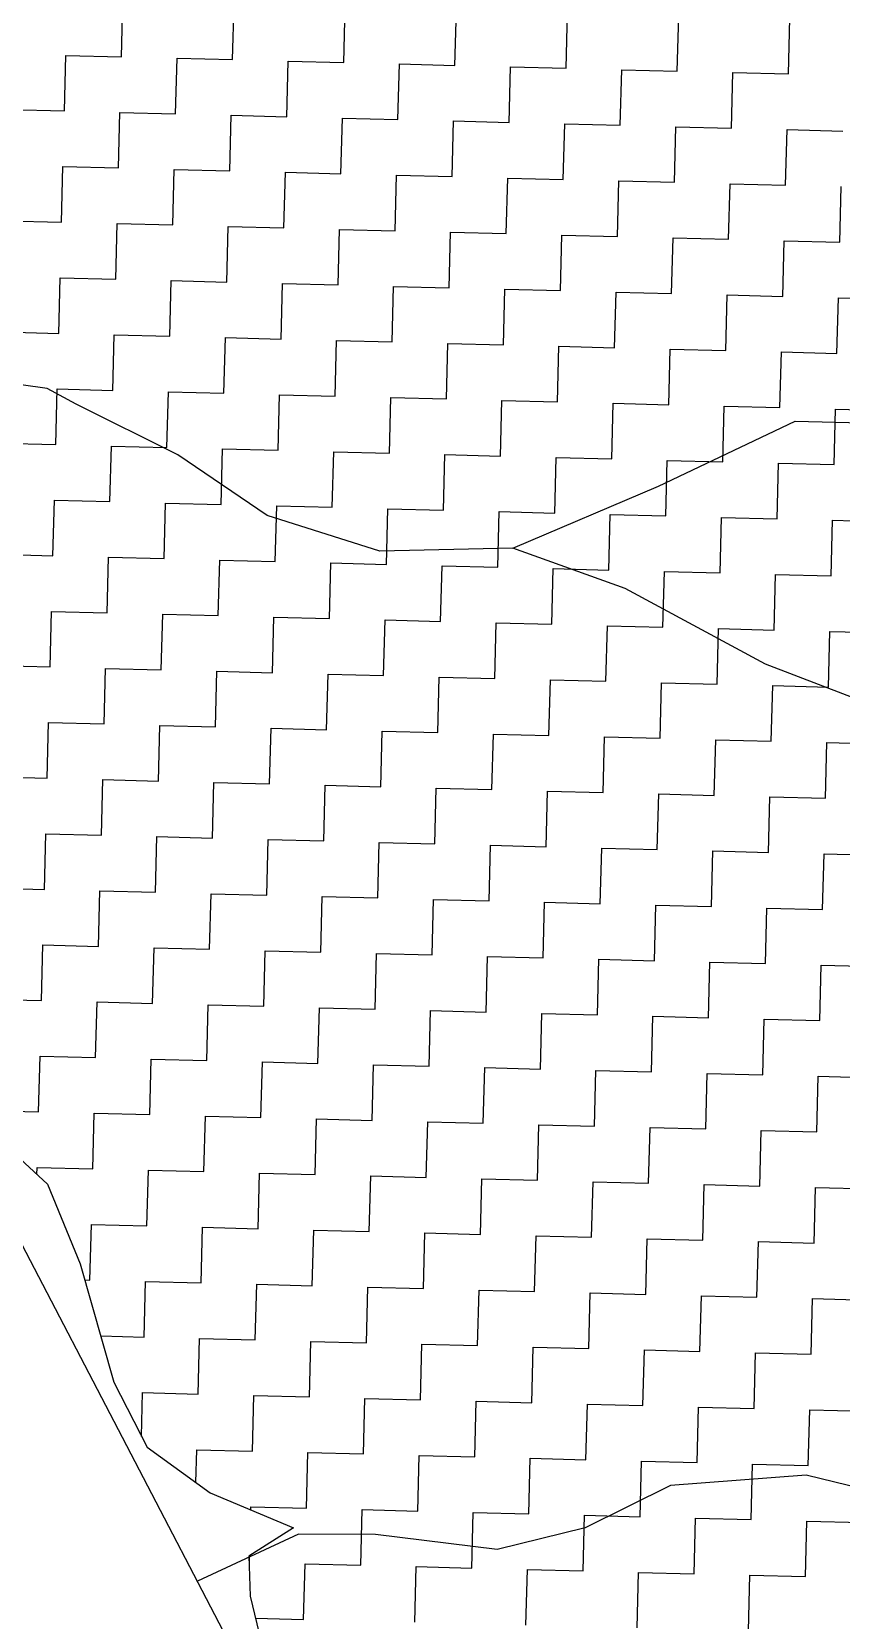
# Model space of a CAD drawing. Header units: metres. Extents: x 295068 to 298038, y 2018465 to 2021372.
# Drawn here: x 295410.6 to 295593.6, y 2018755 to 2019114 of the extents above; entities that cross this region are included whole.
import ezdxf

# ---------------------------------------------------------------- set-up
doc = ezdxf.new("R2010")
doc.units = ezdxf.units.M
doc.header["$MEASUREMENT"] = 0
for name, color, linetype in [('LINE_WATER', 4, 'Continuous'), ('POLY_HATCH', 12, 'Continuous'), ('V_BOUND_LINE', 7, 'Continuous')]:
    doc.layers.add(name, color=color, linetype=linetype)

msp = doc.modelspace()

# ---------------------------------------------------------------- linework, layer by layer
at = {"layer": 'LINE_WATER'}
for p, q in [((295414.07, 2019033.38), (295395.36, 2019036.09)), ((295420.64, 2019029.83), (295414.07, 2019033.38)), ((295443.62, 2019018.38), (295420.64, 2019029.83)), ((295552.25, 2019011.32), (295583.15, 2019026.06)), ((295583.15, 2019026.06), (295638.18, 2019024.64)), ((295463.83, 2019004.69), (295443.62, 2019018.38)), ((295519.35, 2018997.35), (295552.25, 2019011.32)), ((295489.24, 2018996.67), (295463.83, 2019004.69)), ((295519.35, 2018997.35), (295489.24, 2018996.67)), ((295544.72, 2018988.17), (295519.35, 2018997.35)), ((295576.49, 2018971.07), (295544.72, 2018988.17)), ((295608, 2018959.02), (295576.49, 2018971.07)), ((295554.96, 2018785.48), (295535.7, 2018775.9)), ((295585.67, 2018787.79), (295554.96, 2018785.48)), ((295608.81, 2018782.16), (295585.67, 2018787.79)), ((295470.86, 2018774.48), (295448.08, 2018763.82)), ((295488.32, 2018774.41), (295470.86, 2018774.48)), ((295515.78, 2018770.99), (295488.32, 2018774.41)), ((295535.7, 2018775.9), (295515.78, 2018770.99))]:
    msp.add_line(p, q, dxfattribs=at)
at = {"layer": 'POLY_HATCH', "linetype": 'Continuous'}
for p, q in [((295430.86, 2019108.38), (295431.18, 2019120.95)), ((295455.99, 2019107.73), (295456.31, 2019120.3)), ((295481.12, 2019107.08), (295481.45, 2019119.65)), ((295506.26, 2019106.44), (295506.58, 2019119)), ((295531.39, 2019105.79), (295531.71, 2019118.35)), ((295556.52, 2019105.14), (295556.85, 2019117.71)), ((295581.66, 2019104.49), (295581.98, 2019117.06)), ((295417.96, 2019096.14), (295418.29, 2019108.7)), ((295418.29, 2019108.7), (295430.86, 2019108.38)), ((295443.1, 2019095.49), (295443.42, 2019108.06)), ((295443.42, 2019108.06), (295455.99, 2019107.73)), ((295468.23, 2019094.84), (295468.56, 2019107.41)), ((295468.56, 2019107.41), (295481.12, 2019107.08)), ((295493.36, 2019094.19), (295493.69, 2019106.76)), ((295493.69, 2019106.76), (295506.26, 2019106.44)), ((295518.5, 2019093.55), (295518.82, 2019106.11)), ((295518.82, 2019106.11), (295531.39, 2019105.79)), ((295543.63, 2019092.9), (295543.96, 2019105.46)), ((295543.96, 2019105.46), (295556.52, 2019105.14)), ((295568.76, 2019092.25), (295569.09, 2019104.82)), ((295569.09, 2019104.82), (295581.66, 2019104.49)), ((295405.4, 2019096.46), (295417.96, 2019096.14)), ((295430.21, 2019083.25), (295430.53, 2019095.81)), ((295430.53, 2019095.81), (295443.1, 2019095.49)), ((295455.34, 2019082.6), (295455.66, 2019095.17)), ((295455.66, 2019095.17), (295468.23, 2019094.84)), ((295480.47, 2019081.95), (295480.8, 2019094.52)), ((295480.8, 2019094.52), (295493.36, 2019094.19)), ((295505.61, 2019081.3), (295505.93, 2019093.87)), ((295505.93, 2019093.87), (295518.5, 2019093.55)), ((295530.74, 2019080.65), (295531.06, 2019093.22)), ((295531.06, 2019093.22), (295543.63, 2019092.9)), ((295555.87, 2019080.01), (295556.2, 2019092.57)), ((295556.2, 2019092.57), (295568.76, 2019092.25)), ((295581.01, 2019079.36), (295581.33, 2019091.92)), ((295581.33, 2019091.92), (295593.9, 2019091.6)), ((295417.32, 2019071), (295417.64, 2019083.57)), ((295417.64, 2019083.57), (295430.21, 2019083.25)), ((295442.45, 2019070.36), (295442.77, 2019082.92)), ((295442.77, 2019082.92), (295455.34, 2019082.6)), ((295467.58, 2019069.71), (295467.91, 2019082.28)), ((295467.91, 2019082.28), (295480.47, 2019081.95)), ((295492.72, 2019069.06), (295493.04, 2019081.63)), ((295493.04, 2019081.63), (295505.61, 2019081.3)), ((295517.85, 2019068.41), (295518.17, 2019080.98)), ((295518.17, 2019080.98), (295530.74, 2019080.65)), ((295542.98, 2019067.76), (295543.31, 2019080.33)), ((295543.31, 2019080.33), (295555.87, 2019080.01)), ((295568.12, 2019067.12), (295568.44, 2019079.68)), ((295568.44, 2019079.68), (295581.01, 2019079.36)), ((295593.25, 2019066.47), (295593.57, 2019079.03)), ((295404.75, 2019071.33), (295417.32, 2019071)), ((295429.56, 2019058.11), (295429.88, 2019070.68)), ((295429.88, 2019070.68), (295442.45, 2019070.36)), ((295454.69, 2019057.47), (295455.02, 2019070.03)), ((295455.02, 2019070.03), (295467.58, 2019069.71)), ((295479.83, 2019056.82), (295480.15, 2019069.38)), ((295480.15, 2019069.38), (295492.72, 2019069.06)), ((295504.96, 2019056.17), (295505.28, 2019068.74)), ((295505.28, 2019068.74), (295517.85, 2019068.41)), ((295530.09, 2019055.52), (295530.42, 2019068.09)), ((295530.42, 2019068.09), (295542.98, 2019067.76)), ((295555.23, 2019054.87), (295555.55, 2019067.44)), ((295555.55, 2019067.44), (295568.12, 2019067.12)), ((295580.36, 2019054.22), (295580.68, 2019066.79)), ((295580.68, 2019066.79), (295593.25, 2019066.47)), ((295416.67, 2019045.87), (295416.99, 2019058.44)), ((295416.99, 2019058.44), (295429.56, 2019058.11)), ((295441.8, 2019045.22), (295442.13, 2019057.79)), ((295442.13, 2019057.79), (295454.69, 2019057.47)), ((295466.93, 2019044.58), (295467.26, 2019057.14)), ((295467.26, 2019057.14), (295479.83, 2019056.82)), ((295492.07, 2019043.93), (295492.39, 2019056.49)), ((295492.39, 2019056.49), (295504.96, 2019056.17)), ((295517.2, 2019043.28), (295517.53, 2019055.85)), ((295517.53, 2019055.85), (295530.09, 2019055.52)), ((295542.34, 2019042.63), (295542.66, 2019055.2)), ((295542.66, 2019055.2), (295555.23, 2019054.87)), ((295567.47, 2019041.98), (295567.79, 2019054.55)), ((295567.79, 2019054.55), (295580.36, 2019054.22)), ((295592.6, 2019041.33), (295592.93, 2019053.9)), ((295592.93, 2019053.9), (295605.49, 2019053.58)), ((295404.1, 2019046.2), (295416.67, 2019045.87)), ((295428.91, 2019032.98), (295429.23, 2019045.55)), ((295429.23, 2019045.55), (295441.8, 2019045.22)), ((295454.04, 2019032.33), (295454.37, 2019044.9)), ((295454.37, 2019044.9), (295466.93, 2019044.58)), ((295479.18, 2019031.68), (295479.5, 2019044.25)), ((295479.5, 2019044.25), (295492.07, 2019043.93)), ((295504.31, 2019031.04), (295504.64, 2019043.6)), ((295504.64, 2019043.6), (295517.2, 2019043.28)), ((295529.44, 2019030.39), (295529.77, 2019042.95)), ((295529.77, 2019042.95), (295542.34, 2019042.63)), ((295554.58, 2019029.74), (295554.9, 2019042.31)), ((295554.9, 2019042.31), (295567.47, 2019041.98)), ((295579.71, 2019029.09), (295580.04, 2019041.66)), ((295580.04, 2019041.66), (295592.6, 2019041.33)), ((295416.02, 2019020.74), (295416.34, 2019033.3)), ((295416.34, 2019033.3), (295428.91, 2019032.98)), ((295441.15, 2019020.09), (295441.48, 2019032.66)), ((295441.48, 2019032.66), (295454.04, 2019032.33)), ((295466.29, 2019019.44), (295466.61, 2019032.01)), ((295466.61, 2019032.01), (295479.18, 2019031.68)), ((295491.42, 2019018.79), (295491.74, 2019031.36)), ((295491.74, 2019031.36), (295504.31, 2019031.04)), ((295516.55, 2019018.15), (295516.88, 2019030.71)), ((295516.88, 2019030.71), (295529.44, 2019030.39)), ((295541.69, 2019017.5), (295542.01, 2019030.06)), ((295542.01, 2019030.06), (295554.58, 2019029.74)), ((295566.82, 2019016.85), (295567.14, 2019029.42)), ((295567.14, 2019029.42), (295579.71, 2019029.09)), ((295591.95, 2019016.2), (295592.28, 2019028.77)), ((295592.28, 2019028.77), (295604.84, 2019028.44)), ((295403.45, 2019021.06), (295416.02, 2019020.74)), ((295428.26, 2019007.85), (295428.59, 2019020.41)), ((295428.59, 2019020.41), (295441.15, 2019020.09)), ((295453.4, 2019007.2), (295453.72, 2019019.77)), ((295453.72, 2019019.77), (295466.29, 2019019.44)), ((295478.53, 2019006.55), (295478.85, 2019019.12)), ((295478.85, 2019019.12), (295491.42, 2019018.79)), ((295503.66, 2019005.9), (295503.99, 2019018.47)), ((295503.99, 2019018.47), (295516.55, 2019018.15)), ((295528.8, 2019005.25), (295529.12, 2019017.82)), ((295529.12, 2019017.82), (295541.69, 2019017.5)), ((295553.93, 2019004.61), (295554.25, 2019017.17)), ((295554.25, 2019017.17), (295566.82, 2019016.85)), ((295579.06, 2019003.96), (295579.39, 2019016.52)), ((295579.39, 2019016.52), (295591.95, 2019016.2)), ((295415.37, 2018995.6), (295415.7, 2019008.17)), ((295415.7, 2019008.17), (295428.26, 2019007.85)), ((295440.51, 2018994.96), (295440.83, 2019007.52)), ((295440.83, 2019007.52), (295453.4, 2019007.2)), ((295465.64, 2018994.31), (295465.96, 2019006.87)), ((295465.96, 2019006.87), (295478.53, 2019006.55)), ((295490.77, 2018993.66), (295491.1, 2019006.23)), ((295491.1, 2019006.23), (295503.66, 2019005.9)), ((295515.91, 2018993.01), (295516.23, 2019005.58)), ((295516.23, 2019005.58), (295528.8, 2019005.25)), ((295541.04, 2018992.36), (295541.36, 2019004.93)), ((295541.36, 2019004.93), (295553.93, 2019004.61)), ((295566.17, 2018991.72), (295566.5, 2019004.28)), ((295566.5, 2019004.28), (295579.06, 2019003.96)), ((295591.31, 2018991.07), (295591.63, 2019003.63)), ((295591.63, 2019003.63), (295604.2, 2019003.31)), ((295402.8, 2018995.93), (295415.37, 2018995.6)), ((295427.61, 2018982.71), (295427.94, 2018995.28)), ((295427.94, 2018995.28), (295440.51, 2018994.96)), ((295452.75, 2018982.07), (295453.07, 2018994.63)), ((295453.07, 2018994.63), (295465.64, 2018994.31)), ((295477.88, 2018981.42), (295478.21, 2018993.98)), ((295478.21, 2018993.98), (295490.77, 2018993.66)), ((295503.01, 2018980.77), (295503.34, 2018993.34)), ((295503.34, 2018993.34), (295515.91, 2018993.01)), ((295528.15, 2018980.12), (295528.47, 2018992.69)), ((295528.47, 2018992.69), (295541.04, 2018992.36)), ((295553.28, 2018979.47), (295553.61, 2018992.04)), ((295553.61, 2018992.04), (295566.17, 2018991.72)), ((295578.41, 2018978.82), (295578.74, 2018991.39)), ((295578.74, 2018991.39), (295591.31, 2018991.07)), ((295414.72, 2018970.47), (295415.05, 2018983.04)), ((295415.05, 2018983.04), (295427.61, 2018982.71)), ((295439.86, 2018969.82), (295440.18, 2018982.39)), ((295440.18, 2018982.39), (295452.75, 2018982.07)), ((295464.99, 2018969.17), (295465.31, 2018981.74)), ((295465.31, 2018981.74), (295477.88, 2018981.42)), ((295490.12, 2018968.53), (295490.45, 2018981.09)), ((295490.45, 2018981.09), (295503.01, 2018980.77)), ((295515.26, 2018967.88), (295515.58, 2018980.45)), ((295515.58, 2018980.45), (295528.15, 2018980.12)), ((295540.39, 2018967.23), (295540.71, 2018979.8)), ((295540.71, 2018979.8), (295553.28, 2018979.47)), ((295565.52, 2018966.58), (295565.85, 2018979.15)), ((295565.85, 2018979.15), (295578.41, 2018978.82)), ((295590.66, 2018965.93), (295590.98, 2018978.5)), ((295590.98, 2018978.5), (295603.55, 2018978.18)), ((295402.16, 2018970.8), (295414.72, 2018970.47)), ((295426.97, 2018957.58), (295427.29, 2018970.15)), ((295427.29, 2018970.15), (295439.86, 2018969.82)), ((295452.1, 2018956.93), (295452.42, 2018969.5)), ((295452.42, 2018969.5), (295464.99, 2018969.17)), ((295477.23, 2018956.28), (295477.56, 2018968.85)), ((295477.56, 2018968.85), (295490.12, 2018968.53)), ((295502.37, 2018955.64), (295502.69, 2018968.2)), ((295502.69, 2018968.2), (295515.26, 2018967.88)), ((295527.5, 2018954.99), (295527.82, 2018967.55)), ((295527.82, 2018967.55), (295540.39, 2018967.23)), ((295552.63, 2018954.34), (295552.96, 2018966.91)), ((295552.96, 2018966.91), (295565.52, 2018966.58)), ((295577.77, 2018953.69), (295578.09, 2018966.26)), ((295578.09, 2018966.26), (295590.66, 2018965.93)), ((295414.08, 2018945.34), (295414.4, 2018957.9)), ((295414.4, 2018957.9), (295426.97, 2018957.58)), ((295439.21, 2018944.69), (295439.53, 2018957.26)), ((295439.53, 2018957.26), (295452.1, 2018956.93)), ((295464.34, 2018944.04), (295464.67, 2018956.61)), ((295464.67, 2018956.61), (295477.23, 2018956.28)), ((295489.48, 2018943.39), (295489.8, 2018955.96)), ((295489.8, 2018955.96), (295502.37, 2018955.64)), ((295514.61, 2018942.74), (295514.93, 2018955.31)), ((295514.93, 2018955.31), (295527.5, 2018954.99)), ((295539.74, 2018942.1), (295540.07, 2018954.66)), ((295540.07, 2018954.66), (295552.63, 2018954.34)), ((295564.88, 2018941.45), (295565.2, 2018954.02)), ((295565.2, 2018954.02), (295577.77, 2018953.69)), ((295590.01, 2018940.8), (295590.33, 2018953.37)), ((295590.33, 2018953.37), (295602.9, 2018953.04)), ((295401.51, 2018945.66), (295414.08, 2018945.34)), ((295426.32, 2018932.45), (295426.64, 2018945.01)), ((295426.64, 2018945.01), (295439.21, 2018944.69)), ((295451.45, 2018931.8), (295451.78, 2018944.37)), ((295451.78, 2018944.37), (295464.34, 2018944.04)), ((295476.58, 2018931.15), (295476.91, 2018943.72)), ((295476.91, 2018943.72), (295489.48, 2018943.39)), ((295501.72, 2018930.5), (295502.04, 2018943.07)), ((295502.04, 2018943.07), (295514.61, 2018942.74)), ((295526.85, 2018929.85), (295527.18, 2018942.42)), ((295527.18, 2018942.42), (295539.74, 2018942.1)), ((295551.98, 2018929.21), (295552.31, 2018941.77)), ((295552.31, 2018941.77), (295564.88, 2018941.45)), ((295577.12, 2018928.56), (295577.44, 2018941.12)), ((295577.44, 2018941.12), (295590.01, 2018940.8)), ((295413.43, 2018920.2), (295413.75, 2018932.77)), ((295413.75, 2018932.77), (295426.32, 2018932.45)), ((295438.56, 2018919.56), (295438.88, 2018932.12)), ((295438.88, 2018932.12), (295451.45, 2018931.8)), ((295463.69, 2018918.91), (295464.02, 2018931.47)), ((295464.02, 2018931.47), (295476.58, 2018931.15)), ((295488.83, 2018918.26), (295489.15, 2018930.83)), ((295489.15, 2018930.83), (295501.72, 2018930.5)), ((295513.96, 2018917.61), (295514.28, 2018930.18)), ((295514.28, 2018930.18), (295526.85, 2018929.85)), ((295539.09, 2018916.96), (295539.42, 2018929.53)), ((295539.42, 2018929.53), (295551.98, 2018929.21)), ((295564.23, 2018916.32), (295564.55, 2018928.88)), ((295564.55, 2018928.88), (295577.12, 2018928.56)), ((295589.36, 2018915.67), (295589.69, 2018928.23)), ((295589.69, 2018928.23), (295602.25, 2018927.91)), ((295400.86, 2018920.53), (295413.43, 2018920.2)), ((295425.67, 2018907.31), (295425.99, 2018919.88)), ((295425.99, 2018919.88), (295438.56, 2018919.56)), ((295450.8, 2018906.67), (295451.13, 2018919.23)), ((295451.13, 2018919.23), (295463.69, 2018918.91)), ((295475.94, 2018906.02), (295476.26, 2018918.58)), ((295476.26, 2018918.58), (295488.83, 2018918.26)), ((295501.07, 2018905.37), (295501.39, 2018917.94)), ((295501.39, 2018917.94), (295513.96, 2018917.61)), ((295526.2, 2018904.72), (295526.53, 2018917.29)), ((295526.53, 2018917.29), (295539.09, 2018916.96)), ((295551.34, 2018904.07), (295551.66, 2018916.64)), ((295551.66, 2018916.64), (295564.23, 2018916.32)), ((295576.47, 2018903.42), (295576.79, 2018915.99)), ((295576.79, 2018915.99), (295589.36, 2018915.67)), ((295412.78, 2018895.07), (295413.1, 2018907.64)), ((295413.1, 2018907.64), (295425.67, 2018907.31)), ((295437.91, 2018894.42), (295438.24, 2018906.99)), ((295438.24, 2018906.99), (295450.8, 2018906.67)), ((295463.05, 2018893.77), (295463.37, 2018906.34)), ((295463.37, 2018906.34), (295475.94, 2018906.02)), ((295488.18, 2018893.13), (295488.5, 2018905.69)), ((295488.5, 2018905.69), (295501.07, 2018905.37)), ((295513.31, 2018892.48), (295513.64, 2018905.04)), ((295513.64, 2018905.04), (295526.2, 2018904.72)), ((295538.45, 2018891.83), (295538.77, 2018904.4)), ((295538.77, 2018904.4), (295551.34, 2018904.07)), ((295563.58, 2018891.18), (295563.9, 2018903.75)), ((295563.9, 2018903.75), (295576.47, 2018903.42)), ((295588.71, 2018890.53), (295589.04, 2018903.1)), ((295589.04, 2018903.1), (295601.6, 2018902.78)), ((295400.21, 2018895.39), (295412.78, 2018895.07)), ((295425.02, 2018882.18), (295425.35, 2018894.75)), ((295425.35, 2018894.75), (295437.91, 2018894.42)), ((295450.15, 2018881.53), (295450.48, 2018894.1)), ((295450.48, 2018894.1), (295463.05, 2018893.77)), ((295475.29, 2018880.88), (295475.61, 2018893.45)), ((295475.61, 2018893.45), (295488.18, 2018893.13)), ((295500.42, 2018880.24), (295500.75, 2018892.8)), ((295500.75, 2018892.8), (295513.31, 2018892.48)), ((295525.56, 2018879.59), (295525.88, 2018892.15)), ((295525.88, 2018892.15), (295538.45, 2018891.83)), ((295550.69, 2018878.94), (295551.01, 2018891.51)), ((295551.01, 2018891.51), (295563.58, 2018891.18)), ((295575.82, 2018878.29), (295576.15, 2018890.86)), ((295576.15, 2018890.86), (295588.71, 2018890.53)), ((295412.13, 2018869.94), (295412.45, 2018882.5)), ((295412.45, 2018882.5), (295425.02, 2018882.18)), ((295437.26, 2018869.29), (295437.59, 2018881.86)), ((295437.59, 2018881.86), (295450.15, 2018881.53)), ((295462.4, 2018868.64), (295462.72, 2018881.21)), ((295462.72, 2018881.21), (295475.29, 2018880.88)), ((295487.53, 2018867.99), (295487.86, 2018880.56)), ((295487.86, 2018880.56), (295500.42, 2018880.24)), ((295512.66, 2018867.34), (295512.99, 2018879.91)), ((295512.99, 2018879.91), (295525.56, 2018879.59)), ((295537.8, 2018866.7), (295538.12, 2018879.26)), ((295538.12, 2018879.26), (295550.69, 2018878.94)), ((295562.93, 2018866.05), (295563.26, 2018878.61)), ((295563.26, 2018878.61), (295575.82, 2018878.29)), ((295588.06, 2018865.4), (295588.39, 2018877.97)), ((295588.39, 2018877.97), (295600.96, 2018877.64)), ((295399.56, 2018870.26), (295412.13, 2018869.94)), ((295424.37, 2018857.05), (295424.7, 2018869.61)), ((295424.7, 2018869.61), (295437.26, 2018869.29)), ((295449.51, 2018856.4), (295449.83, 2018868.97)), ((295449.83, 2018868.97), (295462.4, 2018868.64)), ((295474.64, 2018855.75), (295474.96, 2018868.32)), ((295474.96, 2018868.32), (295487.53, 2018867.99)), ((295499.77, 2018855.1), (295500.1, 2018867.67)), ((295500.1, 2018867.67), (295512.66, 2018867.34)), ((295524.91, 2018854.45), (295525.23, 2018867.02)), ((295525.23, 2018867.02), (295537.8, 2018866.7)), ((295550.04, 2018853.81), (295550.36, 2018866.37)), ((295550.36, 2018866.37), (295562.93, 2018866.05)), ((295575.17, 2018853.16), (295575.5, 2018865.72)), ((295575.5, 2018865.72), (295588.06, 2018865.4)), ((295411.76, 2018855.75), (295411.81, 2018857.37)), ((295411.81, 2018857.37), (295424.37, 2018857.05)), ((295436.62, 2018844.16), (295436.94, 2018856.72)), ((295436.94, 2018856.72), (295449.51, 2018856.4)), ((295461.75, 2018843.51), (295462.07, 2018856.07)), ((295462.07, 2018856.07), (295474.64, 2018855.75)), ((295486.88, 2018842.86), (295487.21, 2018855.43)), ((295487.21, 2018855.43), (295499.77, 2018855.1)), ((295512.02, 2018842.21), (295512.34, 2018854.78)), ((295512.34, 2018854.78), (295524.91, 2018854.45)), ((295537.15, 2018841.56), (295537.47, 2018854.13)), ((295537.47, 2018854.13), (295550.04, 2018853.81)), ((295562.28, 2018840.91), (295562.61, 2018853.48)), ((295562.61, 2018853.48), (295575.17, 2018853.16)), ((295587.42, 2018840.27), (295587.74, 2018852.83)), ((295587.74, 2018852.83), (295600.31, 2018852.51)), ((295423.73, 2018831.91), (295424.05, 2018844.48)), ((295424.05, 2018844.48), (295436.62, 2018844.16)), ((295448.86, 2018831.27), (295449.18, 2018843.83)), ((295449.18, 2018843.83), (295461.75, 2018843.51)), ((295473.99, 2018830.62), (295474.32, 2018843.18)), ((295474.32, 2018843.18), (295486.88, 2018842.86)), ((295499.13, 2018829.97), (295499.45, 2018842.54)), ((295499.45, 2018842.54), (295512.02, 2018842.21)), ((295524.26, 2018829.32), (295524.58, 2018841.89)), ((295524.58, 2018841.89), (295537.15, 2018841.56)), ((295549.39, 2018828.67), (295549.72, 2018841.24)), ((295549.72, 2018841.24), (295562.28, 2018840.91)), ((295574.53, 2018828.02), (295574.85, 2018840.59)), ((295574.85, 2018840.59), (295587.42, 2018840.27)), ((295422.56, 2018831.94), (295423.73, 2018831.91)), ((295435.97, 2018819.02), (295436.29, 2018831.59)), ((295436.29, 2018831.59), (295448.86, 2018831.27)), ((295461.1, 2018818.37), (295461.43, 2018830.94)), ((295461.43, 2018830.94), (295473.99, 2018830.62)), ((295486.23, 2018817.73), (295486.56, 2018830.29)), ((295486.56, 2018830.29), (295499.13, 2018829.97)), ((295511.37, 2018817.08), (295511.69, 2018829.64)), ((295511.69, 2018829.64), (295524.26, 2018829.32)), ((295536.5, 2018816.43), (295536.83, 2018829)), ((295536.83, 2018829), (295549.39, 2018828.67)), ((295561.63, 2018815.78), (295561.96, 2018828.35)), ((295561.96, 2018828.35), (295574.53, 2018828.02)), ((295586.77, 2018815.13), (295587.09, 2018827.7)), ((295587.09, 2018827.7), (295599.66, 2018827.38)), ((295426.17, 2018819.28), (295435.97, 2018819.02)), ((295448.21, 2018806.13), (295448.53, 2018818.7)), ((295448.53, 2018818.7), (295461.1, 2018818.37)), ((295473.34, 2018805.48), (295473.67, 2018818.05)), ((295473.67, 2018818.05), (295486.23, 2018817.73)), ((295498.48, 2018804.84), (295498.8, 2018817.4)), ((295498.8, 2018817.4), (295511.37, 2018817.08)), ((295523.61, 2018804.19), (295523.93, 2018816.75)), ((295523.93, 2018816.75), (295536.5, 2018816.43)), ((295548.74, 2018803.54), (295549.07, 2018816.11)), ((295549.07, 2018816.11), (295561.63, 2018815.78)), ((295573.88, 2018802.89), (295574.2, 2018815.46)), ((295574.2, 2018815.46), (295586.77, 2018815.13)), ((295435.39, 2018796.58), (295435.64, 2018806.46)), ((295435.64, 2018806.46), (295448.21, 2018806.13)), ((295460.45, 2018793.24), (295460.78, 2018805.81)), ((295460.78, 2018805.81), (295473.34, 2018805.48)), ((295485.59, 2018792.59), (295485.91, 2018805.16)), ((295485.91, 2018805.16), (295498.48, 2018804.84)), ((295510.72, 2018791.94), (295511.04, 2018804.51)), ((295511.04, 2018804.51), (295523.61, 2018804.19)), ((295535.85, 2018791.3), (295536.18, 2018803.86)), ((295536.18, 2018803.86), (295548.74, 2018803.54)), ((295560.99, 2018790.65), (295561.31, 2018803.21)), ((295561.31, 2018803.21), (295573.88, 2018802.89)), ((295586.12, 2018790), (295586.44, 2018802.57)), ((295586.44, 2018802.57), (295599.01, 2018802.24)), ((295447.69, 2018786.13), (295447.89, 2018793.56)), ((295447.89, 2018793.56), (295460.45, 2018793.24)), ((295472.7, 2018780.35), (295473.02, 2018792.92)), ((295473.02, 2018792.92), (295485.59, 2018792.59)), ((295497.83, 2018779.7), (295498.15, 2018792.27)), ((295498.15, 2018792.27), (295510.72, 2018791.94)), ((295522.96, 2018779.05), (295523.29, 2018791.62)), ((295523.29, 2018791.62), (295535.85, 2018791.3)), ((295548.1, 2018778.41), (295548.42, 2018790.97)), ((295548.42, 2018790.97), (295560.99, 2018790.65)), ((295573.23, 2018777.76), (295573.55, 2018790.32)), ((295573.55, 2018790.32), (295586.12, 2018790)), ((295460.11, 2018779.93), (295460.13, 2018780.67)), ((295460.13, 2018780.67), (295472.7, 2018780.35)), ((295484.94, 2018767.46), (295485.26, 2018780.03)), ((295485.26, 2018780.03), (295497.83, 2018779.7)), ((295510.07, 2018766.81), (295510.4, 2018779.38)), ((295510.4, 2018779.38), (295522.96, 2018779.05)), ((295535.2, 2018766.16), (295535.53, 2018778.73)), ((295535.53, 2018778.73), (295548.1, 2018778.41)), ((295560.34, 2018765.51), (295560.66, 2018778.08)), ((295560.66, 2018778.08), (295573.23, 2018777.76)), ((295585.47, 2018764.87), (295585.8, 2018777.43)), ((295585.8, 2018777.43), (295598.36, 2018777.11)), ((295459.68, 2018768.11), (295459.8, 2018768.11)), ((295459.8, 2018768.11), (295459.84, 2018769.64)), ((295472.05, 2018755.22), (295472.37, 2018767.78)), ((295472.37, 2018767.78), (295484.94, 2018767.46)), ((295497.18, 2018754.57), (295497.5, 2018767.14)), ((295497.5, 2018767.14), (295510.07, 2018766.81)), ((295522.31, 2018753.92), (295522.64, 2018766.49)), ((295522.64, 2018766.49), (295535.2, 2018766.16)), ((295547.45, 2018753.27), (295547.77, 2018765.84)), ((295547.77, 2018765.84), (295560.34, 2018765.51)), ((295572.58, 2018752.62), (295572.91, 2018765.19)), ((295572.91, 2018765.19), (295585.47, 2018764.87)), ((295461.15, 2018755.5), (295472.05, 2018755.22))]:
    msp.add_line(p, q, dxfattribs=at)
at = {"layer": 'POLY_HATCH'}
for p, q in [((295393.47, 2018872.74), (295414.12, 2018853.56)), ((295414.12, 2018853.56), (295421.54, 2018835.55)), ((295421.54, 2018835.55), (295429.14, 2018808.83)), ((295429.14, 2018808.83), (295436.64, 2018794.13)), ((295436.64, 2018794.13), (295450.88, 2018783.82)), ((295450.88, 2018783.82), (295469.75, 2018775.87)), ((295469.75, 2018775.87), (295459.63, 2018769.5)), ((295459.63, 2018769.5), (295459.97, 2018760.44)), ((295459.97, 2018760.44), (295462.96, 2018747.93))]:
    msp.add_line(p, q, dxfattribs=at)
at = {"layer": 'V_BOUND_LINE', "ltscale": 10}
msp.add_line((295407.37, 2018841.83), (295469.74, 2018722.07), dxfattribs=at)

doc.saveas('drawing.dxf')
